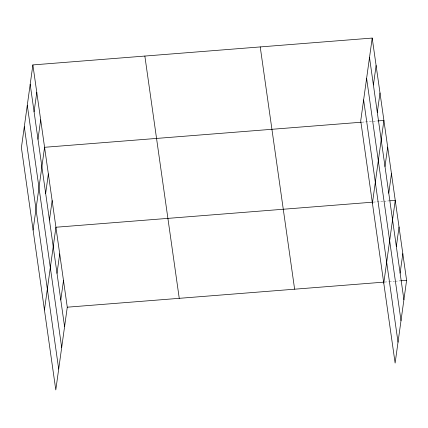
<?xml version="1.0" encoding="UTF-8"?>
<svg xmlns="http://www.w3.org/2000/svg" width="428" height="428" viewBox="0 0 428 428"><rect width="100%" height="100%" fill="white"/><g stroke="black" fill="none" stroke-linecap="round" stroke-linejoin="round"><path stroke-width="0.32" stroke-dasharray="2.14 1.6" d="M361.906 122.178L377.234 120.964M373.253 202.128L383.253 201.337M383.921 201.283L389.25 200.86M384.606 282.073L388.603 281.758M389.271 281.704L394.6 281.282M395.269 281.233L399.934 280.864"/><path stroke-width="0.64" d="M32.881 64.922L21.4 147.665L55.795 389.935L67.276 307.192L32.881 64.922L372.205 38.065L406.6 280.335L395.119 363.078L360.724 120.808L372.205 38.065M34.085 111.815L36.781 92.378M37.98 139.271L40.676 119.835M33.095 230.034L44.576 147.291L361.237 122.231M45.662 193.381L48.359 173.945M49.445 220.029L52.141 200.593M44.442 309.984L55.924 227.241L372.59 202.182M57.01 273.326L59.706 253.89M60.792 299.98L63.488 280.538M373.409 84.963L376.105 65.527M377.303 112.42L380.005 92.983M372.419 203.182L383.9 120.439L377.903 120.915M384.986 166.524L387.682 147.088M388.768 193.172L391.465 173.736M383.772 283.127L395.253 200.384L389.919 200.807M396.339 246.475L399.035 227.038M400.121 273.123L402.818 253.686M67.276 307.192L383.937 282.127M400.603 280.811L406.6 280.335M369.508 57.507L403.904 299.771M366.614 78.394L401.004 320.663M363.623 99.922L398.019 342.186M260.229 46.93L294.625 289.194M144.857 56.063L179.252 298.327M30.185 84.359L64.575 326.628M27.285 105.251L61.68 347.52M24.3 126.774L58.69 369.043"/></g></svg>
